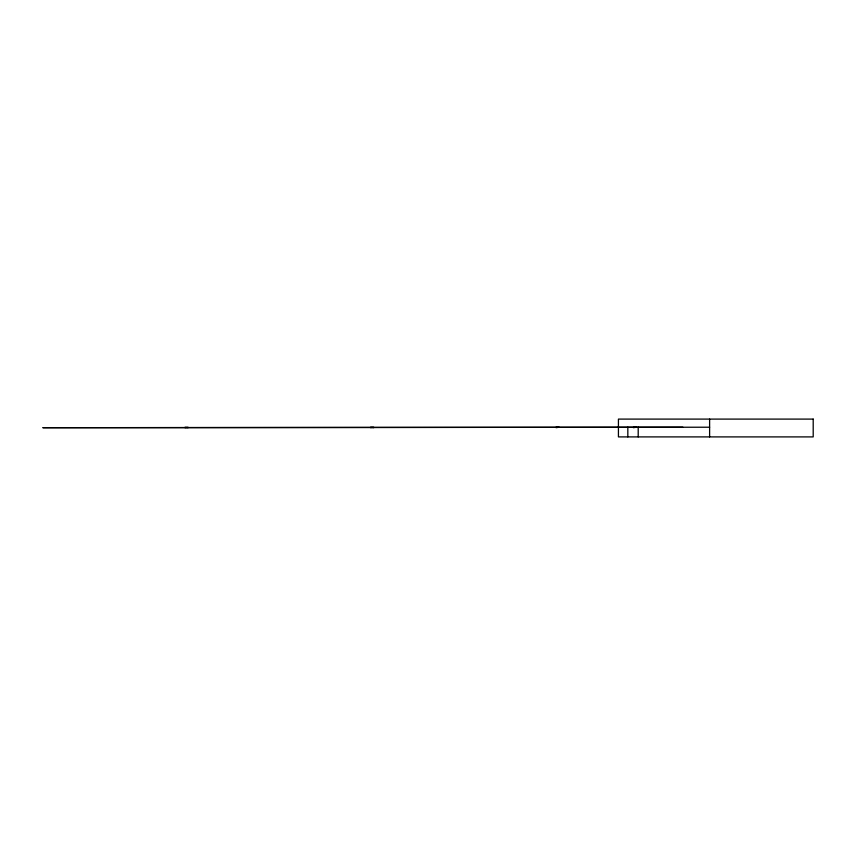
<?xml version="1.0" encoding="UTF-8"?>
<svg xmlns="http://www.w3.org/2000/svg" width="856" height="856" viewBox="0 0 856 856"><rect width="100%" height="100%" fill="white"/><g stroke="black" fill="none" stroke-linecap="round" stroke-linejoin="round"><path stroke-width="1.28" d="M185.067 427.219L188.063 427.69M370.616 427.219L373.719 427.69M556.1 427.69L559.107 427.219L556.068 427.219M633.419 427.69L636.425 427.219L633.429 427.219M185.056 427.69L188.063 427.219M370.627 427.69L373.633 427.219M709.613 427.219L42.8 427.69L682.885 427.219M709.613 419.098L709.613 436.902M638.202 427.219L638.202 436.902M627.833 427.219L627.833 436.902M813.2 419.098L618.428 419.098L618.428 436.902L813.2 436.902L813.2 419.098"/></g></svg>
